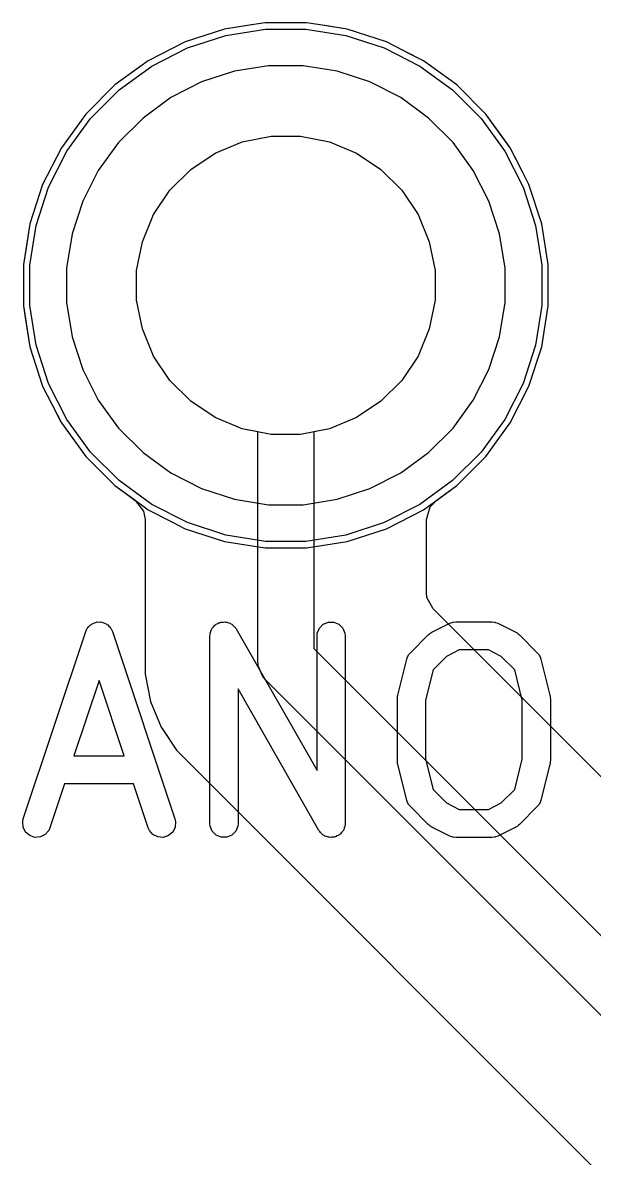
# Model space of a CAD drawing. Header units: inches. Extents: x 1.3 to 5.24, y -7.03 to -1.12.
# Drawn here: x 2.8975 to 3.0176, y -2.7227 to -2.4842 of the extents above; entities that cross this region are included whole.
import ezdxf

# ---------------------------------------------------------------- set-up
doc = ezdxf.new("R2010")
doc.units = ezdxf.units.IN
doc.header["$MEASUREMENT"] = 0
for name, color, linetype, true_color in [('B.Cu', 153, 'CONTINUOUS', 0x4d7fc4), ('B.Mask', 4, 'CONTINUOUS', 0x02ffee), ('F.Cu', 13, 'CONTINUOUS', 0xc83434), ('F.Mask', 201, 'CONTINUOUS', 0xd864ff), ('F.Silkscreen', 41, 'CONTINUOUS', 0xf2eda1), ('In1.Cu', 91, 'CONTINUOUS', 0x7fc87f), ('In2.Cu', 33, 'CONTINUOUS', 0xce7d2c)]:
    doc.layers.add(name, color=color, linetype=linetype, true_color=true_color)

msp = doc.modelspace()

# ---------------------------------------------------------------- linework, layer by layer
at = {"layer": 'B.Cu', "linetype": 'CONTINUOUS'}
for p, q in [((2.94842, -2.48423), (2.94556, -2.48468)), ((2.9571, -2.48423), (2.94842, -2.48423)), ((2.96138, -2.48491), (2.9571, -2.48423)), ((2.93984, -2.48559), (2.93159, -2.48827)), ((2.94556, -2.48468), (2.93984, -2.48559)), ((2.96567, -2.48559), (2.96138, -2.48491)), ((2.97392, -2.48827), (2.96567, -2.48559)), ((2.93159, -2.48827), (2.92386, -2.49221)), ((2.93159, -2.48827), (2.93159, -2.48827)), ((2.97766, -2.49018), (2.97392, -2.48827)), ((2.97392, -2.48827), (2.97392, -2.48827)), ((2.98165, -2.49221), (2.97766, -2.49018)), ((2.92386, -2.49221), (2.91684, -2.49731)), ((2.98868, -2.49731), (2.98165, -2.49221)), ((2.98165, -2.49221), (2.98165, -2.49221)), ((2.98165, -2.49221), (2.98165, -2.49221)), ((2.91684, -2.49731), (2.9107, -2.50345)), ((2.91684, -2.49731), (2.91684, -2.49731)), ((2.99481, -2.50345), (2.98868, -2.49731)), ((2.98868, -2.49731), (2.98868, -2.49731)), ((2.9107, -2.50345), (2.9056, -2.51047)), ((2.9107, -2.50345), (2.9107, -2.50345)), ((2.99768, -2.5074), (2.99481, -2.50345)), ((2.99481, -2.50345), (2.99481, -2.50345)), ((2.94361, -2.50923), (2.94967, -2.50803)), ((2.94967, -2.50803), (2.95584, -2.50803)), ((2.95584, -2.50803), (2.9619, -2.50923)), ((2.99991, -2.51047), (2.99768, -2.5074)), ((2.9056, -2.51047), (2.90166, -2.5182)), ((2.93791, -2.51159), (2.94361, -2.50923)), ((2.9619, -2.50923), (2.9676, -2.51159)), ((3.00192, -2.51441), (2.99991, -2.51047)), ((2.93277, -2.51502), (2.93791, -2.51159)), ((2.9676, -2.51159), (2.97274, -2.51502)), ((2.92841, -2.51939), (2.93277, -2.51502)), ((2.97274, -2.51502), (2.9771, -2.51939)), ((3.00385, -2.5182), (3.00192, -2.51441)), ((2.90166, -2.5182), (2.89898, -2.52646)), ((2.90166, -2.5182), (2.90166, -2.5182)), ((2.92498, -2.52452), (2.92841, -2.51939)), ((2.9771, -2.51939), (2.98053, -2.52452)), ((3.00654, -2.52646), (3.00385, -2.5182)), ((3.00385, -2.5182), (3.00385, -2.5182)), ((2.92262, -2.53023), (2.92498, -2.52452)), ((2.98053, -2.52452), (2.9829, -2.53023)), ((2.89898, -2.52646), (2.89762, -2.53503)), ((3.00789, -2.53503), (3.00654, -2.52646)), ((2.92141, -2.53628), (2.92262, -2.53023)), ((2.9829, -2.53023), (2.9841, -2.53628)), ((2.89762, -2.53503), (2.89762, -2.54371)), ((2.92141, -2.54246), (2.92141, -2.53628)), ((2.9841, -2.53628), (2.9841, -2.54246)), ((3.00789, -2.54371), (3.00789, -2.53503)), ((2.89762, -2.54371), (2.89898, -2.55228)), ((2.92262, -2.54851), (2.92141, -2.54246)), ((2.9841, -2.54246), (2.9829, -2.54851)), ((3.00654, -2.55228), (3.00789, -2.54371)), ((2.92498, -2.55422), (2.92262, -2.54851)), ((2.9829, -2.54851), (2.98053, -2.55422)), ((2.89898, -2.55228), (2.90166, -2.56054)), ((3.00385, -2.56054), (3.00654, -2.55228)), ((2.92841, -2.55935), (2.92498, -2.55422)), ((2.98053, -2.55422), (2.9771, -2.55935)), ((2.90166, -2.56054), (2.90166, -2.56054)), ((2.90166, -2.56054), (2.9056, -2.56827)), ((2.93277, -2.56372), (2.92841, -2.55935)), ((2.9771, -2.55935), (2.97274, -2.56372)), ((2.99991, -2.56827), (3.00385, -2.56054)), ((2.93791, -2.56715), (2.93277, -2.56372)), ((2.97274, -2.56372), (2.9676, -2.56715)), ((2.94361, -2.56951), (2.93791, -2.56715)), ((2.9676, -2.56715), (2.9619, -2.56951)), ((2.9056, -2.56827), (2.9107, -2.57529)), ((2.94685, -2.57015), (2.94361, -2.56951)), ((2.94685, -2.61811), (2.94685, -2.57015)), ((2.9619, -2.56951), (2.95866, -2.57015)), ((2.95866, -2.57015), (2.95866, -2.61566)), ((2.99481, -2.57529), (2.99991, -2.56827)), ((2.9107, -2.57529), (2.9107, -2.57529)), ((2.9107, -2.57529), (2.91684, -2.58143)), ((2.98868, -2.58143), (2.99481, -2.57529)), ((2.91684, -2.58143), (2.91992, -2.58367)), ((2.98442, -2.58452), (2.98765, -2.58217)), ((2.98765, -2.58217), (2.98868, -2.58143)), ((2.98868, -2.58143), (2.98868, -2.58143)), ((2.98868, -2.58143), (2.98868, -2.58143)), ((2.91992, -2.58367), (2.92109, -2.58452)), ((2.92109, -2.58452), (2.9212, -2.58459)), ((2.9212, -2.58459), (2.92288, -2.58677)), ((2.98308, -2.5859), (2.98432, -2.58459)), ((2.98432, -2.58459), (2.98442, -2.58452)), ((2.92288, -2.58677), (2.92321, -2.58854)), ((2.9823, -2.58854), (2.98308, -2.5859)), ((2.92321, -2.58854), (2.92321, -2.62102)), ((2.9823, -2.60385), (2.9823, -2.58854)), ((2.98241, -2.60489), (2.9823, -2.60385)), ((2.98373, -2.6073), (2.98241, -2.60489)), ((3.14073, -2.7643), (2.98373, -2.6073)), ((2.95866, -2.61566), (3.13237, -2.78937)), ((2.94696, -2.61926), (2.94685, -2.61811)), ((2.94718, -2.61977), (2.94696, -2.61926)), ((2.94785, -2.62139), (2.94718, -2.61977)), ((2.92321, -2.62102), (2.92321, -2.62102)), ((2.92321, -2.62102), (2.92321, -2.62102)), ((2.92321, -2.62102), (2.92434, -2.62673)), ((2.94858, -2.62229), (2.94785, -2.62139)), ((3.12575, -2.79945), (2.94858, -2.62229)), ((2.92434, -2.62673), (2.92434, -2.62673)), ((2.92434, -2.62673), (2.92657, -2.63211)), ((2.92657, -2.63211), (2.92657, -2.63211)), ((2.92657, -2.63211), (2.92657, -2.63211)), ((2.92657, -2.63211), (2.92692, -2.63263)), ((2.92692, -2.63263), (2.92692, -2.63263)), ((2.92692, -2.63263), (2.9298, -2.63695)), ((2.9298, -2.63695), (2.92981, -2.63695)), ((2.92981, -2.63695), (3.02208, -2.72922))]:
    msp.add_line(p, q, dxfattribs=at)
at = {"layer": 'B.Mask', "linetype": 'CONTINUOUS'}
for p, q in [((2.94361, -2.50923), (2.94967, -2.50803)), ((2.94967, -2.50803), (2.95584, -2.50803)), ((2.95584, -2.50803), (2.9619, -2.50923)), ((2.93791, -2.51159), (2.94361, -2.50923)), ((2.9619, -2.50923), (2.9676, -2.51159)), ((2.93277, -2.51502), (2.93791, -2.51159)), ((2.9676, -2.51159), (2.97274, -2.51502)), ((2.92841, -2.51939), (2.93277, -2.51502)), ((2.97274, -2.51502), (2.9771, -2.51939)), ((2.92498, -2.52452), (2.92841, -2.51939)), ((2.9771, -2.51939), (2.98053, -2.52452)), ((2.92262, -2.53023), (2.92498, -2.52452)), ((2.98053, -2.52452), (2.9829, -2.53023)), ((2.92141, -2.53628), (2.92262, -2.53023)), ((2.9829, -2.53023), (2.9841, -2.53628)), ((2.92141, -2.54246), (2.92141, -2.53628)), ((2.9841, -2.53628), (2.9841, -2.54246)), ((2.92262, -2.54851), (2.92141, -2.54246)), ((2.9841, -2.54246), (2.9829, -2.54851)), ((2.92498, -2.55422), (2.92262, -2.54851)), ((2.9829, -2.54851), (2.98053, -2.55422)), ((2.92841, -2.55935), (2.92498, -2.55422)), ((2.98053, -2.55422), (2.9771, -2.55935)), ((2.93277, -2.56372), (2.92841, -2.55935)), ((2.9771, -2.55935), (2.97274, -2.56372)), ((2.93791, -2.56715), (2.93277, -2.56372)), ((2.97274, -2.56372), (2.9676, -2.56715)), ((2.94361, -2.56951), (2.93791, -2.56715)), ((2.9676, -2.56715), (2.9619, -2.56951)), ((2.94967, -2.57071), (2.94361, -2.56951)), ((2.9619, -2.56951), (2.95584, -2.57071)), ((2.95584, -2.57071), (2.94967, -2.57071))]:
    msp.add_line(p, q, dxfattribs=at)
at = {"layer": 'F.Cu', "linetype": 'CONTINUOUS'}
for p, q in [((2.94842, -2.48423), (2.94603, -2.48461)), ((2.9571, -2.48423), (2.94842, -2.48423)), ((2.95948, -2.48461), (2.9571, -2.48423)), ((2.93984, -2.48559), (2.93159, -2.48827)), ((2.94603, -2.48461), (2.93984, -2.48559)), ((2.96567, -2.48559), (2.95948, -2.48461)), ((2.97392, -2.48827), (2.96567, -2.48559)), ((2.93159, -2.48827), (2.92386, -2.49221)), ((2.93159, -2.48827), (2.93159, -2.48827)), ((2.97918, -2.49095), (2.97392, -2.48827)), ((2.97392, -2.48827), (2.97392, -2.48827)), ((2.98165, -2.49221), (2.97918, -2.49095)), ((2.92386, -2.49221), (2.91684, -2.49731)), ((2.98868, -2.49731), (2.98165, -2.49221)), ((2.98165, -2.49221), (2.98165, -2.49221)), ((2.98165, -2.49221), (2.98165, -2.49221)), ((2.91684, -2.49731), (2.9107, -2.50345)), ((2.91684, -2.49731), (2.91684, -2.49731)), ((2.99481, -2.50345), (2.98868, -2.49731)), ((2.98868, -2.49731), (2.98868, -2.49731)), ((2.9107, -2.50345), (2.9056, -2.51047)), ((2.9107, -2.50345), (2.9107, -2.50345)), ((2.99926, -2.50957), (2.99481, -2.50345)), ((2.99481, -2.50345), (2.99481, -2.50345)), ((2.94361, -2.50923), (2.94967, -2.50803)), ((2.94967, -2.50803), (2.95584, -2.50803)), ((2.95584, -2.50803), (2.9619, -2.50923)), ((2.9056, -2.51047), (2.90166, -2.5182)), ((2.93791, -2.51159), (2.94361, -2.50923)), ((2.9619, -2.50923), (2.9676, -2.51159)), ((2.99991, -2.51047), (2.99926, -2.50957)), ((3.00249, -2.51553), (2.99991, -2.51047)), ((2.93277, -2.51502), (2.93791, -2.51159)), ((2.9676, -2.51159), (2.97274, -2.51502)), ((2.92841, -2.51939), (2.93277, -2.51502)), ((2.97274, -2.51502), (2.9771, -2.51939)), ((3.00385, -2.5182), (3.00249, -2.51553)), ((2.90166, -2.5182), (2.89898, -2.52646)), ((2.90166, -2.5182), (2.90166, -2.5182)), ((2.92498, -2.52452), (2.92841, -2.51939)), ((2.9771, -2.51939), (2.98053, -2.52452)), ((3.00654, -2.52646), (3.00385, -2.5182)), ((3.00385, -2.5182), (3.00385, -2.5182)), ((2.92262, -2.53023), (2.92498, -2.52452)), ((2.98053, -2.52452), (2.9829, -2.53023)), ((2.89898, -2.52646), (2.89817, -2.53152)), ((3.00789, -2.53503), (3.00654, -2.52646)), ((2.89817, -2.53152), (2.89762, -2.53503)), ((2.92141, -2.53628), (2.92262, -2.53023)), ((2.9829, -2.53023), (2.9841, -2.53628)), ((2.89762, -2.53503), (2.89762, -2.54371)), ((2.92141, -2.54246), (2.92141, -2.53628)), ((2.9841, -2.53628), (2.9841, -2.54246)), ((3.00789, -2.54371), (3.00789, -2.53503)), ((2.89762, -2.54371), (2.898, -2.54611)), ((2.92262, -2.54851), (2.92141, -2.54246)), ((2.9841, -2.54246), (2.9829, -2.54851)), ((3.00654, -2.55228), (3.00789, -2.54371)), ((2.898, -2.54611), (2.89898, -2.55228)), ((2.92498, -2.55422), (2.92262, -2.54851)), ((2.9829, -2.54851), (2.98053, -2.55422)), ((2.89898, -2.55228), (2.90166, -2.56054)), ((3.00385, -2.56054), (3.00654, -2.55228)), ((2.92841, -2.55935), (2.92498, -2.55422)), ((2.98053, -2.55422), (2.9771, -2.55935)), ((2.90166, -2.56054), (2.90166, -2.56054)), ((2.90166, -2.56054), (2.90367, -2.56449)), ((2.93277, -2.56372), (2.92841, -2.55935)), ((2.9771, -2.55935), (2.97274, -2.56372)), ((2.99991, -2.56827), (3.00385, -2.56054)), ((2.90367, -2.56449), (2.90537, -2.56783)), ((2.93791, -2.56715), (2.93277, -2.56372)), ((2.97274, -2.56372), (2.9676, -2.56715)), ((2.90537, -2.56783), (2.9056, -2.56827)), ((2.94361, -2.56951), (2.93791, -2.56715)), ((2.9676, -2.56715), (2.9619, -2.56951)), ((2.9056, -2.56827), (2.9107, -2.57529)), ((2.94967, -2.57071), (2.94361, -2.56951)), ((2.9619, -2.56951), (2.95584, -2.57071)), ((2.99481, -2.57529), (2.99991, -2.56827)), ((2.95584, -2.57071), (2.94967, -2.57071)), ((2.9107, -2.57529), (2.9107, -2.57529)), ((2.9107, -2.57529), (2.91684, -2.58143)), ((2.98868, -2.58143), (2.99481, -2.57529)), ((2.91684, -2.58143), (2.91684, -2.58143)), ((2.91684, -2.58143), (2.92051, -2.58409)), ((2.98165, -2.58653), (2.98868, -2.58143)), ((2.92051, -2.58409), (2.92386, -2.58653)), ((2.92386, -2.58653), (2.92891, -2.5891)), ((2.97392, -2.59047), (2.98165, -2.58653)), ((2.92891, -2.5891), (2.93159, -2.59047)), ((2.93159, -2.59047), (2.93159, -2.59047)), ((2.93159, -2.59047), (2.93572, -2.59181)), ((2.96567, -2.59315), (2.97392, -2.59047)), ((2.93572, -2.59181), (2.93984, -2.59315)), ((2.93984, -2.59315), (2.94842, -2.59451)), ((2.9571, -2.59451), (2.96567, -2.59315)), ((2.94842, -2.59451), (2.94842, -2.59451)), ((2.94842, -2.59451), (2.9571, -2.59451)), ((2.9571, -2.59451), (2.9571, -2.59451))]:
    msp.add_line(p, q, dxfattribs=at)
at = {"layer": 'F.Mask', "linetype": 'CONTINUOUS'}
for p, q in [((2.94361, -2.50923), (2.94967, -2.50803)), ((2.94967, -2.50803), (2.95584, -2.50803)), ((2.95584, -2.50803), (2.9619, -2.50923)), ((2.93791, -2.51159), (2.94361, -2.50923)), ((2.9619, -2.50923), (2.9676, -2.51159)), ((2.93277, -2.51502), (2.93791, -2.51159)), ((2.9676, -2.51159), (2.97274, -2.51502)), ((2.92841, -2.51939), (2.93277, -2.51502)), ((2.97274, -2.51502), (2.9771, -2.51939)), ((2.92498, -2.52452), (2.92841, -2.51939)), ((2.9771, -2.51939), (2.98053, -2.52452)), ((2.92262, -2.53023), (2.92498, -2.52452)), ((2.98053, -2.52452), (2.9829, -2.53023)), ((2.92141, -2.53628), (2.92262, -2.53023)), ((2.9829, -2.53023), (2.9841, -2.53628)), ((2.92141, -2.54246), (2.92141, -2.53628)), ((2.9841, -2.53628), (2.9841, -2.54246)), ((2.92262, -2.54851), (2.92141, -2.54246)), ((2.9841, -2.54246), (2.9829, -2.54851)), ((2.92498, -2.55422), (2.92262, -2.54851)), ((2.9829, -2.54851), (2.98053, -2.55422)), ((2.92841, -2.55935), (2.92498, -2.55422)), ((2.98053, -2.55422), (2.9771, -2.55935)), ((2.93277, -2.56372), (2.92841, -2.55935)), ((2.9771, -2.55935), (2.97274, -2.56372)), ((2.93791, -2.56715), (2.93277, -2.56372)), ((2.97274, -2.56372), (2.9676, -2.56715)), ((2.94361, -2.56951), (2.93791, -2.56715)), ((2.9676, -2.56715), (2.9619, -2.56951)), ((2.94967, -2.57071), (2.94361, -2.56951)), ((2.9619, -2.56951), (2.95584, -2.57071)), ((2.95584, -2.57071), (2.94967, -2.57071))]:
    msp.add_line(p, q, dxfattribs=at)
at = {"layer": 'F.Silkscreen', "linetype": 'CONTINUOUS'}
for p, q in [((2.94016, -2.48692), (2.94852, -2.4856)), ((2.94852, -2.4856), (2.95699, -2.4856)), ((2.95699, -2.4856), (2.96535, -2.48692)), ((2.93212, -2.48954), (2.94016, -2.48692)), ((2.96535, -2.48692), (2.9734, -2.48954)), ((2.92457, -2.49338), (2.93212, -2.48954)), ((2.9734, -2.48954), (2.98094, -2.49338)), ((2.91773, -2.49836), (2.92457, -2.49338)), ((2.94913, -2.49331), (2.94197, -2.49444)), ((2.95638, -2.49331), (2.94913, -2.49331)), ((2.96354, -2.49444), (2.95638, -2.49331)), ((2.98094, -2.49338), (2.98779, -2.49836)), ((2.94197, -2.49444), (2.93507, -2.49668)), ((2.97044, -2.49668), (2.96354, -2.49444)), ((2.91174, -2.50434), (2.91773, -2.49836)), ((2.93507, -2.49668), (2.92861, -2.49997)), ((2.9769, -2.49997), (2.97044, -2.49668)), ((2.98779, -2.49836), (2.99377, -2.50434)), ((2.92861, -2.49997), (2.92275, -2.50424)), ((2.98276, -2.50424), (2.9769, -2.49997)), ((2.90677, -2.51119), (2.91174, -2.50434)), ((2.92275, -2.50424), (2.91762, -2.50936)), ((2.98789, -2.50936), (2.98276, -2.50424)), ((2.99377, -2.50434), (2.99874, -2.51119)), ((2.91762, -2.50936), (2.91336, -2.51523)), ((2.99215, -2.51523), (2.98789, -2.50936)), ((2.90292, -2.51873), (2.90677, -2.51119)), ((2.99874, -2.51119), (3.00259, -2.51873)), ((2.91336, -2.51523), (2.91007, -2.52169)), ((2.99544, -2.52169), (2.99215, -2.51523)), ((2.90031, -2.52678), (2.90292, -2.51873)), ((3.00259, -2.51873), (3.0052, -2.52678)), ((2.91007, -2.52169), (2.90783, -2.52858)), ((2.99768, -2.52858), (2.99544, -2.52169)), ((2.89899, -2.53514), (2.90031, -2.52678)), ((3.0052, -2.52678), (3.00653, -2.53514)), ((2.90783, -2.52858), (2.90669, -2.53574)), ((2.99882, -2.53574), (2.99768, -2.52858)), ((2.89899, -2.53574), (2.89899, -2.53514)), ((2.89899, -2.5436), (2.89899, -2.53574)), ((2.90669, -2.53574), (2.90669, -2.543)), ((2.99882, -2.543), (2.99882, -2.53574)), ((3.00653, -2.53514), (3.00653, -2.5436)), ((2.90031, -2.55196), (2.89899, -2.5436)), ((2.90669, -2.543), (2.90783, -2.55016)), ((2.99768, -2.55016), (2.99882, -2.543)), ((3.00653, -2.5436), (3.0052, -2.55196)), ((2.90783, -2.55016), (2.91007, -2.55705)), ((2.99544, -2.55705), (2.99768, -2.55016)), ((2.90292, -2.56001), (2.90031, -2.55196)), ((3.0052, -2.55196), (3.00259, -2.56001)), ((2.91007, -2.55705), (2.91336, -2.56351)), ((2.99215, -2.56351), (2.99544, -2.55705)), ((2.90677, -2.56755), (2.90292, -2.56001)), ((3.00259, -2.56001), (2.99874, -2.56755)), ((2.91336, -2.56351), (2.91762, -2.56938)), ((2.98789, -2.56938), (2.99215, -2.56351)), ((2.91174, -2.5744), (2.90677, -2.56755)), ((2.99874, -2.56755), (2.99377, -2.5744)), ((2.91762, -2.56938), (2.92275, -2.5745)), ((2.98276, -2.5745), (2.98789, -2.56938)), ((2.91773, -2.58038), (2.91174, -2.5744)), ((2.92275, -2.5745), (2.92861, -2.57877)), ((2.9769, -2.57877), (2.98276, -2.5745)), ((2.99377, -2.5744), (2.98779, -2.58038)), ((2.92861, -2.57877), (2.93507, -2.58206)), ((2.97044, -2.58206), (2.9769, -2.57877)), ((2.92457, -2.58536), (2.91773, -2.58038)), ((2.93507, -2.58206), (2.94197, -2.5843)), ((2.96354, -2.5843), (2.97044, -2.58206)), ((2.98779, -2.58038), (2.98094, -2.58536)), ((2.94197, -2.5843), (2.94913, -2.58543)), ((2.95638, -2.58543), (2.96354, -2.5843)), ((2.93212, -2.5892), (2.92457, -2.58536)), ((2.94913, -2.58543), (2.95638, -2.58543)), ((2.98094, -2.58536), (2.9734, -2.5892)), ((2.94016, -2.59182), (2.93212, -2.5892)), ((2.9734, -2.5892), (2.96535, -2.59182)), ((2.94852, -2.59314), (2.94016, -2.59182)), ((2.95699, -2.59314), (2.94852, -2.59314)), ((2.96535, -2.59182), (2.95699, -2.59314)), ((2.91147, -2.61093), (2.91171, -2.61065)), ((2.91171, -2.61065), (2.9119, -2.61056)), ((2.9119, -2.61056), (2.91206, -2.61042)), ((2.91206, -2.61042), (2.91241, -2.6103)), ((2.91241, -2.6103), (2.91274, -2.61014)), ((2.91274, -2.61014), (2.91295, -2.61012)), ((2.91295, -2.61012), (2.91315, -2.61006)), ((2.91315, -2.61006), (2.91352, -2.61008)), ((2.91352, -2.61008), (2.91389, -2.61006)), ((2.91389, -2.61006), (2.91409, -2.61012)), ((2.91409, -2.61012), (2.9143, -2.61014)), ((2.9143, -2.61014), (2.91463, -2.6103)), ((2.91463, -2.6103), (2.91498, -2.61042)), ((2.91498, -2.61042), (2.91514, -2.61056)), ((2.91514, -2.61056), (2.91533, -2.61065)), ((2.91533, -2.61065), (2.91557, -2.61093)), ((2.93759, -2.61107), (2.93783, -2.61076)), ((2.93783, -2.61076), (2.93799, -2.61066)), ((2.93799, -2.61066), (2.93813, -2.61053)), ((2.93813, -2.61053), (2.93849, -2.61038)), ((2.93849, -2.61038), (2.93883, -2.61018)), ((2.93883, -2.61018), (2.93902, -2.61016)), ((2.93902, -2.61016), (2.93919, -2.61009)), ((2.93919, -2.61009), (2.93958, -2.61009)), ((2.93958, -2.61009), (2.93997, -2.61004)), ((2.93997, -2.61004), (2.94016, -2.61009)), ((2.94016, -2.61009), (2.94034, -2.61009)), ((2.94034, -2.61009), (2.94071, -2.61024)), ((2.94071, -2.61024), (2.94109, -2.61034)), ((2.94109, -2.61034), (2.94123, -2.61046)), ((2.94123, -2.61046), (2.94141, -2.61053)), ((2.94141, -2.61053), (2.94169, -2.61081)), ((2.94169, -2.61081), (2.942, -2.61105)), ((2.95981, -2.61134), (2.96062, -2.61053)), ((2.96062, -2.61053), (2.96169, -2.61009)), ((2.96169, -2.61009), (2.96284, -2.61009)), ((2.96284, -2.61009), (2.96391, -2.61053)), ((2.96391, -2.61053), (2.96472, -2.61134)), ((2.98344, -2.61222), (2.98719, -2.61034)), ((2.98719, -2.61034), (2.98773, -2.61014)), ((2.98773, -2.61014), (2.98784, -2.61013)), ((2.98784, -2.61013), (2.98794, -2.61009)), ((2.98794, -2.61009), (2.98851, -2.61003)), ((2.98851, -2.61003), (2.99601, -2.61003)), ((2.99601, -2.61003), (2.99659, -2.61009)), ((2.99659, -2.61009), (2.99669, -2.61013)), ((2.99669, -2.61013), (2.99679, -2.61014)), ((2.99679, -2.61014), (2.99733, -2.61034)), ((2.99733, -2.61034), (3.00108, -2.61222)), ((2.8976, -2.65142), (2.91072, -2.61205)), ((2.91072, -2.61205), (2.91096, -2.61152)), ((2.91096, -2.61152), (2.91109, -2.61136)), ((2.91109, -2.61136), (2.91119, -2.61117)), ((2.91119, -2.61117), (2.91147, -2.61093)), ((2.91557, -2.61093), (2.91585, -2.61117)), ((2.91585, -2.61117), (2.91595, -2.61136)), ((2.91595, -2.61136), (2.91609, -2.61152)), ((2.91609, -2.61152), (2.91632, -2.61205)), ((2.91632, -2.61205), (2.92945, -2.65142)), ((2.93682, -2.61278), (2.93684, -2.6127)), ((2.93683, -2.61284), (2.93682, -2.61278)), ((2.93682, -2.61299), (2.93683, -2.61284)), ((2.93682, -2.65236), (2.93682, -2.61299)), ((2.93684, -2.6127), (2.93687, -2.61241)), ((2.93687, -2.61241), (2.93702, -2.61205)), ((2.93702, -2.61205), (2.93713, -2.61167)), ((2.93713, -2.61167), (2.93724, -2.61152)), ((2.93724, -2.61152), (2.93731, -2.61134)), ((2.93731, -2.61134), (2.93759, -2.61107)), ((2.942, -2.61105), (2.94217, -2.61129)), ((2.94217, -2.61129), (2.94222, -2.61134)), ((2.94222, -2.61134), (2.94225, -2.6114)), ((2.94225, -2.6114), (2.94233, -2.61152)), ((2.94233, -2.61152), (2.95931, -2.64124)), ((2.95931, -2.61299), (2.95937, -2.61241)), ((2.95931, -2.64124), (2.95931, -2.61299)), ((2.95937, -2.61241), (2.95981, -2.61134)), ((2.96472, -2.61134), (2.96516, -2.61241)), ((2.96516, -2.61241), (2.96522, -2.61299)), ((2.96522, -2.61299), (2.96522, -2.65236)), ((2.97893, -2.61652), (2.98267, -2.61277)), ((2.98267, -2.61277), (2.9829, -2.61259)), ((2.9829, -2.61259), (2.98295, -2.61253)), ((2.98295, -2.61253), (2.98304, -2.61247)), ((2.98304, -2.61247), (2.98312, -2.6124)), ((2.98312, -2.6124), (2.98319, -2.61237)), ((2.98319, -2.61237), (2.98344, -2.61222)), ((3.00108, -2.61222), (3.00133, -2.61237)), ((3.00133, -2.61237), (3.0014, -2.6124)), ((3.0014, -2.6124), (3.00148, -2.61247)), ((3.00148, -2.61247), (3.00157, -2.61253)), ((3.00157, -2.61253), (3.00162, -2.61259)), ((3.00162, -2.61259), (3.00185, -2.61277)), ((3.00185, -2.61277), (3.0056, -2.61652)), ((2.97627, -2.62539), (2.97815, -2.61789)), ((2.97815, -2.61789), (2.97834, -2.61735)), ((2.97834, -2.61735), (2.97847, -2.61717)), ((2.97847, -2.61717), (2.97856, -2.61697)), ((2.97856, -2.61697), (2.97893, -2.61652)), ((2.98651, -2.61729), (2.98368, -2.62012)), ((2.98921, -2.61594), (2.98651, -2.61729)), ((2.99531, -2.61594), (2.98921, -2.61594)), ((2.99801, -2.61729), (2.99531, -2.61594)), ((3.00084, -2.62012), (2.99801, -2.61729)), ((3.0056, -2.61652), (3.00597, -2.61697)), ((3.00597, -2.61697), (3.00605, -2.61717)), ((3.00605, -2.61717), (3.00618, -2.61735)), ((3.00618, -2.61735), (3.00637, -2.61789)), ((3.00637, -2.61789), (3.00825, -2.62539)), ((2.98368, -2.62012), (2.98209, -2.62647)), ((3.00243, -2.62647), (3.00084, -2.62012)), ((2.91352, -2.62232), (2.90824, -2.63815)), ((2.9188, -2.63815), (2.91352, -2.62232)), ((2.9597, -2.65382), (2.94272, -2.6241)), ((2.94272, -2.6241), (2.94272, -2.65236)), ((2.97619, -2.62596), (2.97622, -2.62575)), ((2.9762, -2.62601), (2.97619, -2.62596)), ((2.97619, -2.62611), (2.9762, -2.62601)), ((2.97619, -2.63923), (2.97619, -2.62611)), ((2.97622, -2.62575), (2.97624, -2.62553)), ((2.97624, -2.62553), (2.97626, -2.62549)), ((2.97626, -2.62549), (2.97627, -2.62539)), ((2.98209, -2.62647), (2.98209, -2.63887)), ((3.00243, -2.63887), (3.00243, -2.62647)), ((3.00825, -2.62539), (3.00826, -2.62549)), ((3.00826, -2.62549), (3.00828, -2.62553)), ((3.00828, -2.62553), (3.0083, -2.62575)), ((3.0083, -2.62575), (3.00833, -2.62596)), ((3.00833, -2.62596), (3.00833, -2.62601)), ((3.00833, -2.62601), (3.00834, -2.62611)), ((3.00834, -2.62611), (3.00834, -2.63923)), ((2.90824, -2.63815), (2.9188, -2.63815)), ((2.9762, -2.63933), (2.97619, -2.63923)), ((2.97619, -2.63938), (2.9762, -2.63933)), ((2.97622, -2.63959), (2.97619, -2.63938)), ((2.98209, -2.63887), (2.98368, -2.64522)), ((3.00084, -2.64522), (3.00243, -2.63887)), ((3.00833, -2.63938), (3.0083, -2.63959)), ((3.00834, -2.63923), (3.00833, -2.63933)), ((3.00833, -2.63933), (3.00833, -2.63938)), ((2.97624, -2.63981), (2.97622, -2.63959)), ((2.97626, -2.63985), (2.97624, -2.63981)), ((2.97627, -2.63995), (2.97626, -2.63985)), ((2.97815, -2.64745), (2.97627, -2.63995)), ((3.00825, -2.63995), (3.00637, -2.64745)), ((3.00826, -2.63985), (3.00825, -2.63995)), ((3.00828, -2.63981), (3.00826, -2.63985)), ((3.0083, -2.63959), (3.00828, -2.63981)), ((2.90628, -2.64406), (2.9032, -2.65329)), ((2.92077, -2.64406), (2.90628, -2.64406)), ((2.92384, -2.65329), (2.92077, -2.64406)), ((2.98368, -2.64522), (2.98651, -2.64805)), ((2.99801, -2.64805), (3.00084, -2.64522)), ((2.97834, -2.64799), (2.97815, -2.64745)), ((2.97847, -2.64817), (2.97834, -2.64799)), ((2.97856, -2.64837), (2.97847, -2.64817)), ((2.97893, -2.64882), (2.97856, -2.64837)), ((2.98267, -2.65257), (2.97893, -2.64882)), ((2.98651, -2.64805), (2.98921, -2.6494)), ((2.99531, -2.6494), (2.99801, -2.64805)), ((3.0056, -2.64882), (3.00185, -2.65257)), ((3.00597, -2.64837), (3.0056, -2.64882)), ((3.00605, -2.64817), (3.00597, -2.64837)), ((3.00618, -2.64799), (3.00605, -2.64817)), ((3.00637, -2.64745), (3.00618, -2.64799)), ((2.98921, -2.6494), (2.99531, -2.6494)), ((2.89747, -2.65199), (2.8976, -2.65142)), ((2.89755, -2.65313), (2.89747, -2.65199)), ((2.89807, -2.65417), (2.89755, -2.65313)), ((2.9032, -2.65329), (2.90296, -2.65382)), ((2.92408, -2.65382), (2.92384, -2.65329)), ((2.92949, -2.65313), (2.92898, -2.65417)), ((2.92945, -2.65142), (2.92957, -2.65199)), ((2.92957, -2.65199), (2.92949, -2.65313)), ((2.93687, -2.65293), (2.93682, -2.65236)), ((2.93731, -2.654), (2.93687, -2.65293)), ((2.94266, -2.65293), (2.94222, -2.654)), ((2.94272, -2.65236), (2.94266, -2.65293)), ((2.96491, -2.65367), (2.96479, -2.65382)), ((2.96501, -2.65329), (2.96491, -2.65367)), ((2.96516, -2.65293), (2.96501, -2.65329)), ((2.96519, -2.65264), (2.96516, -2.65293)), ((2.96521, -2.65256), (2.96519, -2.65264)), ((2.96522, -2.65236), (2.9652, -2.6525)), ((2.9652, -2.6525), (2.96521, -2.65256)), ((2.9829, -2.65275), (2.98267, -2.65257)), ((2.98295, -2.65281), (2.9829, -2.65275)), ((2.98304, -2.65287), (2.98295, -2.65281)), ((2.98312, -2.65294), (2.98304, -2.65287)), ((2.98319, -2.65297), (2.98312, -2.65294)), ((2.98344, -2.65312), (2.98319, -2.65297)), ((2.98719, -2.655), (2.98344, -2.65312)), ((3.00108, -2.65312), (2.99733, -2.655)), ((3.00133, -2.65297), (3.00108, -2.65312)), ((3.0014, -2.65294), (3.00133, -2.65297)), ((3.00148, -2.65287), (3.0014, -2.65294)), ((3.00157, -2.65281), (3.00148, -2.65287)), ((3.00162, -2.65275), (3.00157, -2.65281)), ((3.00185, -2.65257), (3.00162, -2.65275)), ((2.89894, -2.65492), (2.89807, -2.65417)), ((2.90003, -2.65528), (2.89894, -2.65492)), ((2.90118, -2.6552), (2.90003, -2.65528)), ((2.90221, -2.65469), (2.90118, -2.6552)), ((2.90296, -2.65382), (2.90221, -2.65469)), ((2.92483, -2.65469), (2.92408, -2.65382)), ((2.92586, -2.6552), (2.92483, -2.65469)), ((2.92701, -2.65528), (2.92586, -2.6552)), ((2.92811, -2.65492), (2.92701, -2.65528)), ((2.92898, -2.65417), (2.92811, -2.65492)), ((2.93813, -2.65481), (2.93731, -2.654)), ((2.93919, -2.65525), (2.93813, -2.65481)), ((2.94034, -2.65525), (2.93919, -2.65525)), ((2.94141, -2.65481), (2.94034, -2.65525)), ((2.94222, -2.654), (2.94141, -2.65481)), ((2.95979, -2.65394), (2.9597, -2.65382)), ((2.95981, -2.654), (2.95979, -2.65394)), ((2.95987, -2.65405), (2.95981, -2.654)), ((2.96004, -2.65429), (2.95987, -2.65405)), ((2.96035, -2.65453), (2.96004, -2.65429)), ((2.96062, -2.65481), (2.96035, -2.65453)), ((2.9608, -2.65488), (2.96062, -2.65481)), ((2.96095, -2.655), (2.9608, -2.65488)), ((2.96133, -2.6551), (2.96095, -2.655)), ((2.96169, -2.65525), (2.96133, -2.6551)), ((2.96188, -2.65525), (2.96169, -2.65525)), ((2.96206, -2.6553), (2.96188, -2.65525)), ((2.96245, -2.65525), (2.96206, -2.6553)), ((2.96284, -2.65525), (2.96245, -2.65525)), ((2.96302, -2.65518), (2.96284, -2.65525)), ((2.9632, -2.65516), (2.96302, -2.65518)), ((2.96354, -2.65496), (2.9632, -2.65516)), ((2.96391, -2.65481), (2.96354, -2.65496)), ((2.96404, -2.65468), (2.96391, -2.65481)), ((2.9642, -2.65458), (2.96404, -2.65468)), ((2.96444, -2.65427), (2.9642, -2.65458)), ((2.96472, -2.654), (2.96444, -2.65427)), ((2.96479, -2.65382), (2.96472, -2.654)), ((2.98773, -2.6552), (2.98719, -2.655)), ((2.98784, -2.65521), (2.98773, -2.6552)), ((2.98794, -2.65525), (2.98784, -2.65521)), ((2.98851, -2.65531), (2.98794, -2.65525)), ((2.99601, -2.65531), (2.98851, -2.65531)), ((2.99659, -2.65525), (2.99601, -2.65531)), ((2.99669, -2.65521), (2.99659, -2.65525)), ((2.99679, -2.6552), (2.99669, -2.65521)), ((2.99733, -2.655), (2.99679, -2.6552))]:
    msp.add_line(p, q, dxfattribs=at)
at = {"layer": 'In1.Cu', "linetype": 'CONTINUOUS'}
for p, q in [((2.94361, -2.50923), (2.94967, -2.50803)), ((2.94967, -2.50803), (2.95584, -2.50803)), ((2.95584, -2.50803), (2.9619, -2.50923)), ((2.93791, -2.51159), (2.94361, -2.50923)), ((2.9619, -2.50923), (2.9676, -2.51159)), ((2.93277, -2.51502), (2.93791, -2.51159)), ((2.9676, -2.51159), (2.97274, -2.51502)), ((2.92841, -2.51939), (2.93277, -2.51502)), ((2.97274, -2.51502), (2.9771, -2.51939)), ((2.92498, -2.52452), (2.92841, -2.51939)), ((2.9771, -2.51939), (2.98053, -2.52452)), ((2.92262, -2.53023), (2.92498, -2.52452)), ((2.98053, -2.52452), (2.9829, -2.53023)), ((2.92141, -2.53628), (2.92262, -2.53023)), ((2.9829, -2.53023), (2.9841, -2.53628)), ((2.92141, -2.54246), (2.92141, -2.53628)), ((2.9841, -2.53628), (2.9841, -2.54246)), ((2.92262, -2.54851), (2.92141, -2.54246)), ((2.9841, -2.54246), (2.9829, -2.54851)), ((2.92498, -2.55422), (2.92262, -2.54851)), ((2.9829, -2.54851), (2.98053, -2.55422)), ((2.92841, -2.55935), (2.92498, -2.55422)), ((2.98053, -2.55422), (2.9771, -2.55935)), ((2.93277, -2.56372), (2.92841, -2.55935)), ((2.9771, -2.55935), (2.97274, -2.56372)), ((2.93791, -2.56715), (2.93277, -2.56372)), ((2.97274, -2.56372), (2.9676, -2.56715)), ((2.94361, -2.56951), (2.93791, -2.56715)), ((2.9676, -2.56715), (2.9619, -2.56951)), ((2.94967, -2.57071), (2.94361, -2.56951)), ((2.9619, -2.56951), (2.95584, -2.57071)), ((2.95584, -2.57071), (2.94967, -2.57071))]:
    msp.add_line(p, q, dxfattribs=at)
at = {"layer": 'In2.Cu', "linetype": 'CONTINUOUS'}
for p, q in [((2.94361, -2.50923), (2.94967, -2.50803)), ((2.94967, -2.50803), (2.95584, -2.50803)), ((2.95584, -2.50803), (2.9619, -2.50923)), ((2.93791, -2.51159), (2.94361, -2.50923)), ((2.9619, -2.50923), (2.9676, -2.51159)), ((2.93277, -2.51502), (2.93791, -2.51159)), ((2.9676, -2.51159), (2.97274, -2.51502)), ((2.92841, -2.51939), (2.93277, -2.51502)), ((2.97274, -2.51502), (2.9771, -2.51939)), ((2.92498, -2.52452), (2.92841, -2.51939)), ((2.9771, -2.51939), (2.98053, -2.52452)), ((2.92262, -2.53023), (2.92498, -2.52452)), ((2.98053, -2.52452), (2.9829, -2.53023)), ((2.92141, -2.53628), (2.92262, -2.53023)), ((2.9829, -2.53023), (2.9841, -2.53628)), ((2.92141, -2.54246), (2.92141, -2.53628)), ((2.9841, -2.53628), (2.9841, -2.54246)), ((2.92262, -2.54851), (2.92141, -2.54246)), ((2.9841, -2.54246), (2.9829, -2.54851)), ((2.92498, -2.55422), (2.92262, -2.54851)), ((2.9829, -2.54851), (2.98053, -2.55422)), ((2.92841, -2.55935), (2.92498, -2.55422)), ((2.98053, -2.55422), (2.9771, -2.55935)), ((2.93277, -2.56372), (2.92841, -2.55935)), ((2.9771, -2.55935), (2.97274, -2.56372)), ((2.93791, -2.56715), (2.93277, -2.56372)), ((2.97274, -2.56372), (2.9676, -2.56715)), ((2.94361, -2.56951), (2.93791, -2.56715)), ((2.9676, -2.56715), (2.9619, -2.56951)), ((2.94967, -2.57071), (2.94361, -2.56951)), ((2.9619, -2.56951), (2.95584, -2.57071)), ((2.95584, -2.57071), (2.94967, -2.57071))]:
    msp.add_line(p, q, dxfattribs=at)

doc.saveas('drawing.dxf')
